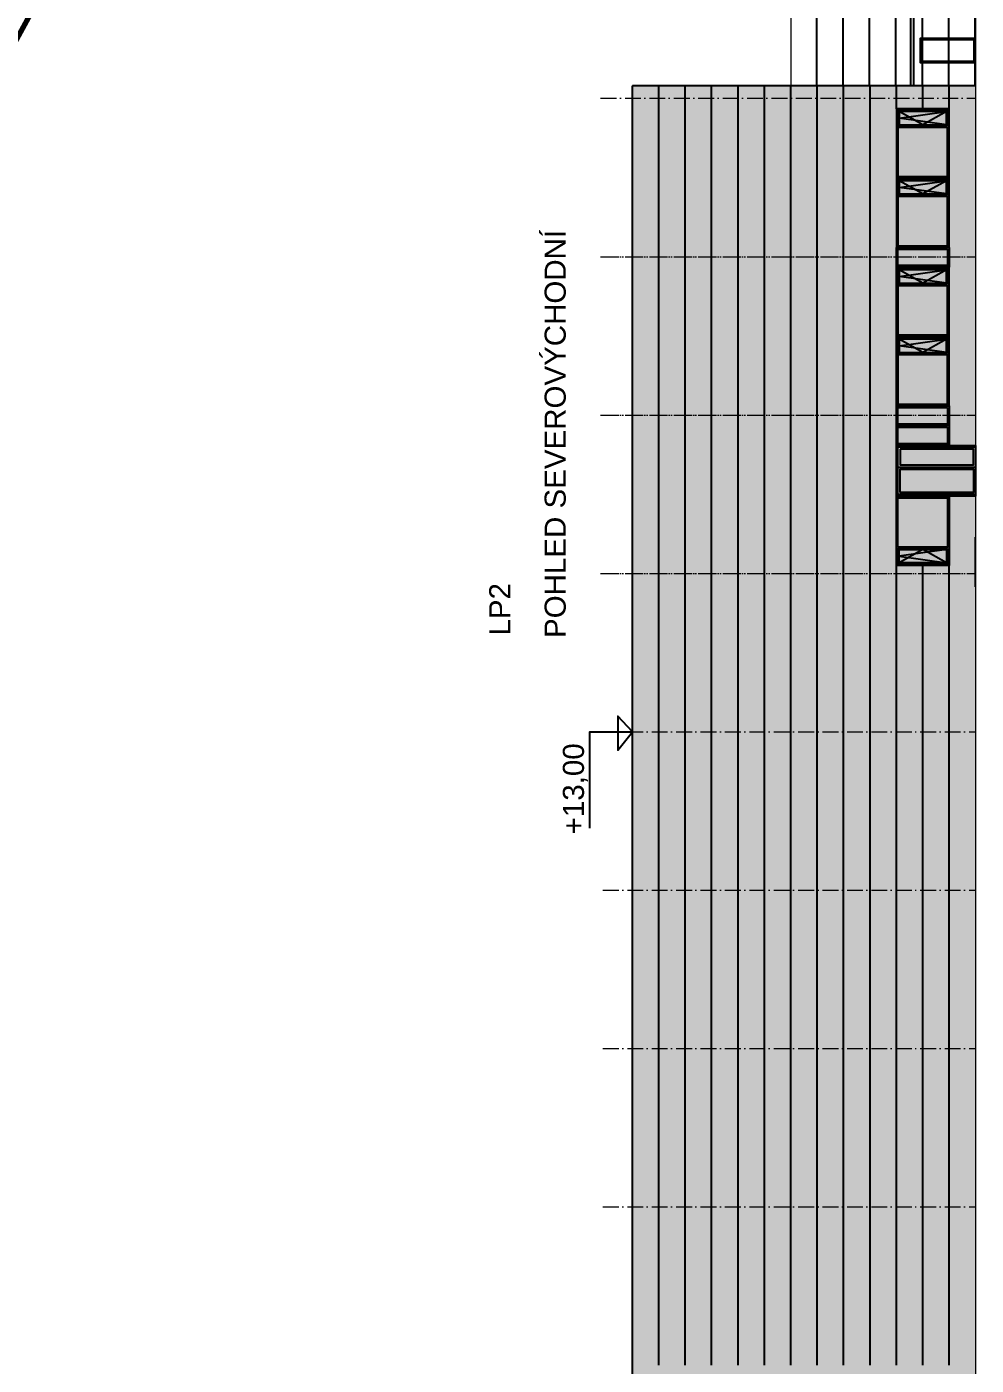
# Model space of a CAD drawing. Header units: millimetres. Extents: x 325046 to 1268204, y 1875583 to 2761998.
# Drawn here: x 1136586 to 1172563, y 2542943 to 2593653 of the extents above; entities that cross this region are included whole.
import ezdxf
from ezdxf.enums import TextEntityAlignment as Align

# ---------------------------------------------------------------- set-up
doc = ezdxf.new("R2010")
doc.units = ezdxf.units.MM
doc.header["$LTSCALE"] = 100
doc.linetypes.add('ACAD_ISO10W100', pattern=[18.5, 12, -3, 0.5, -3])
doc.linetypes.add('SO02_F11anp01$0${ Leader Line}', pattern=[0])
for name, color, linetype in [('FASÁDY - okna - PŮDORYS', 8, 'Continuous'), ('FASÁDY kresba', 7, 'Continuous'), ('kóty 100', 5, 'Continuous'), ('OKNA - RASTR', 5, 'Continuous'), ('POPIS', 7, 'Continuous')]:
    doc.layers.add(name, color=color, linetype=linetype)
for name, color, linetype, lineweight in [('FASÁDY filling', 7, 'Continuous', 5), ('Objekty - osy', 5, 'ACAD_ISO10W100', 20), ('ŠFAF - okna', 8, 'Continuous', 13)]:
    doc.layers.add(name, color=color, linetype=linetype, lineweight=lineweight)
doc.layers.add('Komunikace - obrys - páteřní', color=7, linetype='Continuous', lineweight=25, true_color=0xd91268)
doc.layers.add('VÝŠKOVÉ KOTY', color=7, linetype='Continuous', true_color=0xf90b4b)
doc.styles.add('ARIAL', font='arial.ttf')
doc.styles.add('ARIL-TENKÝ', font='arial.ttf')

# ---------------------------------------------------------------- blocks, each defined once
blk = doc.blocks.new('A$C418634CB')
at = {"layer": 'FASÁDY filling'}
h = blk.add_hatch(color=149, dxfattribs=at)
h.paths.add_polyline_path([(0, 2625), (2000, 2625), (2000, 0), (0, 0)])
h.paths.add_polyline_path([(60, 1985), (1940, 1985), (1940, 2565), (60, 2565)], flags=16)
h.paths.add_polyline_path([(60, 1925), (60, 60), (1940, 60), (1940, 1925)], flags=16)
h = blk.add_hatch(color=149, dxfattribs=at)
h.paths.add_polyline_path([(60, 2565), (1940, 2565), (1940, 1985), (60, 1985)])
h.paths.add_polyline_path([(100, 2525), (100, 2025), (1900, 2025), (1900, 2525)], flags=16)
at = {"layer": 'ŠFAF - okna'}
h = blk.add_hatch(color=256, dxfattribs=at)
h.set_gradient(color1=(33, 33, 33), color2=(171, 171, 171))
h.paths.add_polyline_path([(100, 2025), (100, 2525), (1900, 2525), (1900, 2025)])
h.paths.add_polyline_path([(1940, 60), (60, 60), (60, 1925), (1940, 1925)])
at = {"layer": 'FASÁDY - okna - PŮDORYS'}
blk.add_lwpolyline([(100, 2525), (100, 2025), (1900, 2025), (1900, 2525)], close=True, dxfattribs=at)
blk.add_lwpolyline([(1900, 2025), (100, 2275), (1900, 2525), (1000, 2025), (100, 2525)], dxfattribs=at)
at = {"layer": 'OKNA - RASTR'}
blk.add_lwpolyline([(0, 2625), (0, 0), (2000, 0), (2000, 2625)], close=True, dxfattribs=at)
for points in [[(1940, 1985), (1940, 2565), (60, 2565), (60, 1985), (1940, 1985)], [(60, 1925), (60, 60), (1940, 60), (1940, 1925), (60, 1925)]]:
    blk.add_lwpolyline(points, dxfattribs=at)
blk = doc.blocks.new('A$C6923150B')
at = {"layer": 'FASÁDY filling'}
h = blk.add_hatch(color=149, dxfattribs=at)
h.paths.add_polyline_path([(0, 0), (2000, 0), (2000, 750), (0, 750)])
h.paths.add_polyline_path([(60, 640), (1940, 640), (1940, 60), (60, 60)], flags=0)
h.paths.add_polyline_path([(60, 60), (1940, 60), (1940, 640), (60, 640)], flags=16)
at = {"layer": 'OKNA - RASTR'}
blk.add_lwpolyline([(2000, 750), (2000, 0), (0, 0), (0, 750), (2000, 750)], dxfattribs=at)
blk.add_lwpolyline([(1940, 690), (1940, 60), (60, 60), (60, 690)], close=True, dxfattribs=at)
blk = doc.blocks.new('A$C4ED65225')
at = {"layer": 'FASÁDY filling', "ltscale": 100}
h = blk.add_hatch(color=149, dxfattribs=at)
h.paths.add_polyline_path([(0, 1920), (0, 0), (3000, 0), (3000, 60), (60, 60), (60, 1100), (60, 1860), (3000, 1860), (3000, 1920)])
h.paths.add_polyline_path([(60, 1860), (60, 1100), (3000, 1100), (3000, 1860)], flags=17)
h.paths.add_polyline_path([(2920, 1780), (2920, 1180), (140, 1180), (140, 1780)], flags=16)
h.paths.add_polyline_path([(60, 1100), (60, 60), (3000, 60), (3000, 1100)], flags=17)
h.paths.add_polyline_path([(2920, 1020), (2920, 140), (140, 140), (140, 1020)], flags=16)
at = {"layer": 'ŠFAF - okna', "ltscale": 100}
h = blk.add_hatch(color=256, dxfattribs=at)
h.set_gradient(color1=(33, 33, 33), color2=(171, 171, 171), rotation=180)
h.paths.add_polyline_path([(2920, 1780), (140, 1780), (140, 1180), (2920, 1180)])
h = blk.add_hatch(color=256, dxfattribs=at)
h.set_gradient(color1=(33, 33, 33), color2=(171, 171, 171), rotation=180)
h.paths.add_polyline_path([(2920, 1020), (140, 1020), (140, 140), (2920, 140)])
at = {"layer": 'OKNA - RASTR'}
blk.add_line((60, 1100), (3000, 1100), dxfattribs=at)
for points in [[(0, 0), (0, 1920), (3000, 1920), (3000, 0)], [(140, 1780), (140, 1180), (2920, 1180), (2920, 1780)], [(140, 140), (140, 1020), (2920, 1020), (2920, 140)]]:
    blk.add_lwpolyline(points, close=True, dxfattribs=at)
for points in [[(60, 60), (60, 1860), (3000, 1860)], [(3000, 60), (60, 60), (60, 1100)]]:
    blk.add_lwpolyline(points, dxfattribs=at)

msp = doc.modelspace()

# ---------------------------------------------------------------- hatches: boundary and pattern name
at = {"layer": 'FASÁDY filling', "ltscale": 200, "true_color": 0xa5a8a6}
h = msp.add_hatch(color=253, dxfattribs=at)
h.dxf.hatch_style = 1
h.paths.add_polyline_path([(1159528.1, 2566906.7), (1159537.6, 2591412.7), (1172537.8, 2591412.7), (1172528.1, 2566906.7)])
at = {"layer": 'FASÁDY filling', "true_color": 0x373f43}
h = msp.add_hatch(color=149, dxfattribs=at)
h.paths.add_polyline_path([(1169537.5, 2577792.7), (1171537.5, 2577792.7), (1171537.5, 2578542.7), (1169537.5, 2578542.7)])
h.paths.add_polyline_path([(1171477.5, 2578482.7), (1171477.5, 2577852.7), (1169597.5, 2577852.7), (1169597.5, 2578482.7)])
at = {"layer": 'FASÁDY filling', "ltscale": 200, "true_color": 0xa5a8a6}
h = msp.add_hatch(color=253, dxfattribs=at)
h.dxf.hatch_style = 1
h.paths.add_polyline_path([(1159528.1, 2560906.7), (1159528.1, 2566906.7), (1172528.1, 2566906.7), (1172528.1, 2560906.7)])
h = msp.add_hatch(color=253, dxfattribs=at)
h.dxf.hatch_style = 1
h.paths.add_polyline_path([(1159529, 2554906.7), (1159529, 2560906.7), (1172529, 2560906.7), (1172529, 2554906.7)])
h = msp.add_hatch(color=253, dxfattribs=at)
h.dxf.hatch_style = 1
h.paths.add_polyline_path([(1159528.1, 2548906.7), (1159528.1, 2554906.7), (1172528.1, 2554906.7), (1172528.1, 2548906.7)])
h = msp.add_hatch(color=253, dxfattribs=at)
h.dxf.hatch_style = 1
h.paths.add_polyline_path([(1159538.5, 2542542.7), (1159528.1, 2548906.7), (1172528.1, 2548906.7), (1172537.4, 2542542.7)])
at = {"layer": 'FASÁDY kresba', "ltscale": 100}
h = msp.add_hatch(dxfattribs=at)
h.set_pattern_fill('_USER', color=256, scale=1000, angle=90, pattern_type=0)
h.set_pattern_definition([(90, (-1497479.1, 3363811.4), (-1000, 3e-13), [])])
h.paths.add_polyline_path([(1165540.8, 2611212.7), (1165540.8, 2591412.7), (1172537.8, 2591412.7), (1172537.8, 2611212.7)])
at = {"layer": 'ŠFAF - okna', "ltscale": 100}
h = msp.add_hatch(color=256, dxfattribs=at)
h.set_gradient(color1=(33, 33, 33), color2=(171, 171, 171))
h.paths.add_polyline_path([(1171477.5, 2578482.7), (1169597.5, 2578482.7), (1169597.5, 2577852.7), (1171477.5, 2577852.7)])

# ---------------------------------------------------------------- linework, layer by layer
at = {"layer": 'FASÁDY kresba'}
for p, q in [((1159537.6, 2548517.7), (1159537.6, 2591412.7)), ((1172537.8, 2591412.7), (1159537.6, 2591412.7)), ((1160537.6, 2584942.7), (1160537.6, 2591412.7)), ((1161537.6, 2584942.7), (1161537.6, 2591412.7)), ((1162537.6, 2584942.7), (1162537.6, 2591412.7)), ((1163537.6, 2584942.7), (1163537.6, 2591412.7)), ((1164537.6, 2590547.7), (1164537.6, 2591422.6)), ((1165537.6, 2584942.7), (1165537.6, 2591412.7)), ((1166537.6, 2584942.7), (1166537.6, 2591412.7)), ((1167537.6, 2584942.7), (1167537.6, 2591412.7)), ((1168537.6, 2584942.7), (1168537.6, 2591412.7)), ((1169537.6, 2590542.7), (1169537.6, 2591412.7)), ((1170537.6, 2590542.7), (1170537.6, 2591412.7)), ((1171537.6, 2590542.7), (1171537.6, 2591412.7)), ((1164537.6, 2584942.7), (1164537.6, 2590942.7)), ((1160537.6, 2578942.7), (1160537.6, 2584942.7)), ((1161537.6, 2578942.7), (1161537.6, 2584942.7)), ((1162537.6, 2578942.7), (1162537.6, 2584942.7)), ((1163537.6, 2578942.7), (1163537.6, 2584942.7)), ((1164537.6, 2578942.7), (1164537.6, 2584942.7)), ((1165537.6, 2578942.7), (1165537.6, 2584942.7)), ((1166537.6, 2578942.7), (1166537.6, 2584942.7)), ((1167537.6, 2578942.7), (1167537.6, 2584942.7)), ((1168537.6, 2572942.7), (1168537.6, 2584942.7)), ((1169537.6, 2578942.7), (1169537.6, 2584942.7)), ((1160537.6, 2572942.7), (1160537.6, 2578942.7)), ((1161537.6, 2572942.7), (1161537.6, 2578942.7)), ((1162537.6, 2572942.7), (1162537.6, 2578942.7)), ((1163537.6, 2572942.7), (1163537.6, 2578942.7)), ((1164537.6, 2572942.7), (1164537.6, 2578942.7)), ((1165537.6, 2572942.7), (1165537.6, 2578942.7)), ((1166537.6, 2572942.7), (1166537.6, 2578942.7)), ((1167537.6, 2572942.7), (1167537.6, 2578942.7)), ((1172540.4, 2572431.7), (1172537.6, 2574317.2)), ((1169537.6, 2566942.7), (1169537.6, 2573292.7)), ((1170537.6, 2566942.7), (1170537.6, 2573292.7)), ((1171537.6, 2566942.7), (1171537.6, 2573292.7)), ((1160537.6, 2566942.7), (1160537.6, 2572942.7)), ((1161537.6, 2566942.7), (1161537.6, 2572942.7)), ((1162537.6, 2566942.7), (1162537.6, 2572942.7)), ((1163537.6, 2566942.7), (1163537.6, 2572942.7)), ((1164537.6, 2566942.7), (1164537.6, 2572942.7)), ((1165537.6, 2566942.7), (1165537.6, 2572942.7)), ((1166537.6, 2566942.7), (1166537.6, 2572942.7)), ((1167537.6, 2566942.7), (1167537.6, 2572942.7)), ((1168537.6, 2566942.7), (1168537.6, 2572942.7)), ((1160537.6, 2560942.7), (1160537.6, 2566942.7)), ((1161537.6, 2560942.7), (1161537.6, 2566942.7)), ((1162537.6, 2560942.7), (1162537.6, 2566942.7)), ((1163537.6, 2560942.7), (1163537.6, 2566942.7)), ((1164537.6, 2560942.7), (1164537.6, 2566942.7)), ((1165537.6, 2560942.7), (1165537.6, 2566942.7)), ((1166537.6, 2560942.7), (1166537.6, 2566942.7)), ((1167537.6, 2560942.7), (1167537.6, 2566942.7)), ((1168537.6, 2560942.7), (1168537.6, 2566942.7)), ((1169537.6, 2560942.7), (1169537.6, 2566942.7)), ((1170537.6, 2560942.7), (1170537.6, 2566942.7)), ((1171537.6, 2560942.7), (1171537.6, 2566942.7)), ((1159538.5, 2481631.6), (1159538.5, 2561367.7)), ((1160537.6, 2554942.7), (1160537.6, 2560942.7)), ((1161537.6, 2554942.7), (1161537.6, 2560942.7)), ((1162537.6, 2554942.7), (1162537.6, 2560942.7)), ((1163537.6, 2554942.7), (1163537.6, 2560942.7)), ((1164537.6, 2554942.7), (1164537.6, 2560942.7)), ((1165537.6, 2554942.7), (1165537.6, 2560942.7)), ((1166537.6, 2554942.7), (1166537.6, 2560942.7)), ((1167537.6, 2554942.7), (1167537.6, 2560942.7)), ((1168537.6, 2554942.7), (1168537.6, 2560942.7)), ((1169537.6, 2554942.7), (1169537.6, 2560942.7)), ((1170537.6, 2554942.7), (1170537.6, 2560942.7)), ((1171537.6, 2554942.7), (1171537.6, 2560942.7)), ((1160537.6, 2548942.7), (1160537.6, 2554942.7)), ((1161537.6, 2548942.7), (1161537.6, 2554942.7)), ((1162537.6, 2548942.7), (1162537.6, 2554942.7)), ((1163537.6, 2548942.7), (1163537.6, 2554942.7)), ((1164537.6, 2548942.7), (1164537.6, 2554942.7)), ((1165537.6, 2548942.7), (1165537.6, 2554942.7)), ((1166537.6, 2548942.7), (1166537.6, 2554942.7)), ((1167537.6, 2548942.7), (1167537.6, 2554942.7)), ((1168537.6, 2548942.7), (1168537.6, 2554942.7)), ((1169537.6, 2548942.7), (1169537.6, 2554942.7)), ((1170537.6, 2548942.7), (1170537.6, 2554942.7)), ((1171537.6, 2548942.7), (1171537.6, 2554942.7)), ((1160537.6, 2542942.7), (1160537.6, 2548942.7)), ((1161537.6, 2542942.7), (1161537.6, 2548942.7)), ((1162537.6, 2542942.7), (1162537.6, 2548942.7)), ((1163537.6, 2542942.7), (1163537.6, 2548942.7)), ((1164537.6, 2542942.7), (1164537.6, 2548942.7)), ((1165537.6, 2542942.7), (1165537.6, 2548942.7)), ((1166537.6, 2542942.7), (1166537.6, 2548942.7)), ((1167537.6, 2542942.7), (1167537.6, 2548942.7)), ((1168537.6, 2542942.7), (1168537.6, 2548942.7)), ((1169537.6, 2542942.7), (1169537.6, 2548942.7)), ((1170537.6, 2542942.7), (1170537.6, 2548942.7)), ((1171537.6, 2542942.7), (1171537.6, 2548942.7))]:
    msp.add_line(p, q, dxfattribs=at)
at = {"layer": 'FASÁDY kresba', "ltscale": 20, "const_width": 50}
for points in [[(1165540.8, 2611212.7), (1165540.8, 2591412.7), (1172537.8, 2591412.7), (1172537.8, 2611212.7)], [(1159538.5, 2542542.7), (1159538.5, 2591412.7), (1172537.8, 2591412.7), (1172537.8, 2542542.7)]]:
    msp.add_lwpolyline(points, close=True, dxfattribs=at)
at = {"layer": 'FASÁDY kresba', "ltscale": 100}
msp.add_lwpolyline([(1172537.8, 2593202.7), (1170437.8, 2593202.7), (1170437.8, 2592302.7), (1172537.8, 2592302.7), (1172537.8, 2593202.7)], dxfattribs=at)
msp.add_lwpolyline([(1172487.8, 2593152.7), (1170487.8, 2593152.7), (1170487.8, 2592352.7), (1172487.8, 2592352.7)], close=True, dxfattribs=at)
at = {"layer": 'Komunikace - obrys - páteřní', "const_width": 200}
msp.add_lwpolyline([(1124319.6, 2625889, -0.3071418), (1132724.2, 2615112.3, -0.1503726), (1129546.1, 2595580.2), (1135821.7, 2592479.1, -0.0553392), (1147034.8, 2609866, -0.1423714), (1152718.8, 2613495.2, 0.0874878), (1159376.4, 2616473, 0.2585137), (1168589.9, 2634623.2, 0.2274394)], format="xyb", dxfattribs=at)
at = {"layer": 'kóty 100', "ltscale": 100}
msp.add_lwpolyline([(1170089.2, 2610892.7), (1170182.2, 2610892.7), (1170182.2, 2591412.7), (1170089.2, 2591412.7)], close=True, dxfattribs=at)
at = {"layer": 'Objekty - osy', "ltscale": 0.5}
for p, q in [((1158331.9, 2590942.7), (1172537.8, 2590942.7)), ((1158331.9, 2590942.7), (1172537.8, 2590942.7)), ((1158331.9, 2584942.7), (1172451.9, 2584942.7)), ((1158417.8, 2584942.7), (1172537.8, 2584942.7)), ((1158417.8, 2584942.7), (1172537.8, 2584942.7)), ((1158331.9, 2578942.7), (1172451.9, 2578942.7)), ((1158417.8, 2578942.7), (1172537.8, 2578942.7)), ((1158417.8, 2578942.7), (1172537.8, 2578942.7)), ((1158331.9, 2572942.7), (1172451.9, 2572942.7)), ((1158417.8, 2572942.7), (1172537.8, 2572942.7)), ((1158417.8, 2572942.7), (1172537.8, 2572942.7)), ((1158417.8, 2566942.7), (1172537.8, 2566942.7)), ((1158417.8, 2560942.7), (1172537.8, 2560942.7)), ((1158417.8, 2554942.7), (1172537.8, 2554942.7)), ((1158417.8, 2548942.7), (1172537.8, 2548942.7))]:
    msp.add_line(p, q, dxfattribs=at)
at = {"layer": 'OKNA - RASTR'}
msp.add_lwpolyline([(1171537.5, 2578542.7), (1171537.5, 2577792.7), (1169537.5, 2577792.7), (1169537.5, 2578542.7), (1171537.5, 2578542.7)], dxfattribs=at)
msp.add_lwpolyline([(1171477.5, 2578482.7), (1171477.5, 2577852.7), (1169597.5, 2577852.7), (1169597.5, 2578482.7)], close=True, dxfattribs=at)
at = {"layer": 'VÝŠKOVÉ KOTY', "ltscale": 100}
msp.add_lwpolyline([(1157921, 2563285.7), (1157921, 2566942.7), (1159537.6, 2566942.7), (1158983.2, 2567534.4), (1158983.2, 2566251), (1159537.6, 2566942.7)], dxfattribs=at)

# ---------------------------------------------------------------- block references
at = {"layer": 'OKNA - RASTR', "ltscale": 100}
for name, p in [('A$C418634CB', (1169538, 2587917.7)), ('A$C418634CB', (1169538, 2585292.7)), ('A$C6923150B', (1169538, 2584542.7)), ('A$C418634CB', (1169538, 2581917.7)), ('A$C418634CB', (1169538, 2579292.7)), ('A$C6923150B', (1169537.8, 2578542.7)), ('A$C4ED65225', (1169537.5, 2575872.7))]:
    msp.add_blockref(name, p, dxfattribs=at)
at = {"layer": 'OKNA - RASTR', "ltscale": 100, "xscale": -1, "rotation": 180}
msp.add_blockref('A$C418634CB', (1169536.9, 2575867.7), dxfattribs=at)

# ---------------------------------------------------------------- texts
at = {"layer": 'POPIS', "linetype": 'ByBlock', "lineweight": 18, "style": 'ARIAL'}
for s, p in [('POHLED SEVEROVÝCHODNÍ', (1157008.7, 2570496.2)), ('LP2 ', (1154909.3, 2570588.1)), ('LP2 ', (1154909.3, 2570588.1))]:
    msp.add_text(s, height=800, rotation=90, dxfattribs=at).set_placement(p)
at = {"layer": 'VÝŠKOVÉ KOTY', "linetype": 'SO02_F11anp01$0${ Leader Line}', "style": 'ARIL-TENKÝ'}
msp.add_text('+13,00', height=800, rotation=90, dxfattribs=at).set_placement((1157300, 2564781.4), align=Align.MIDDLE_CENTER)

doc.saveas('drawing.dxf')
